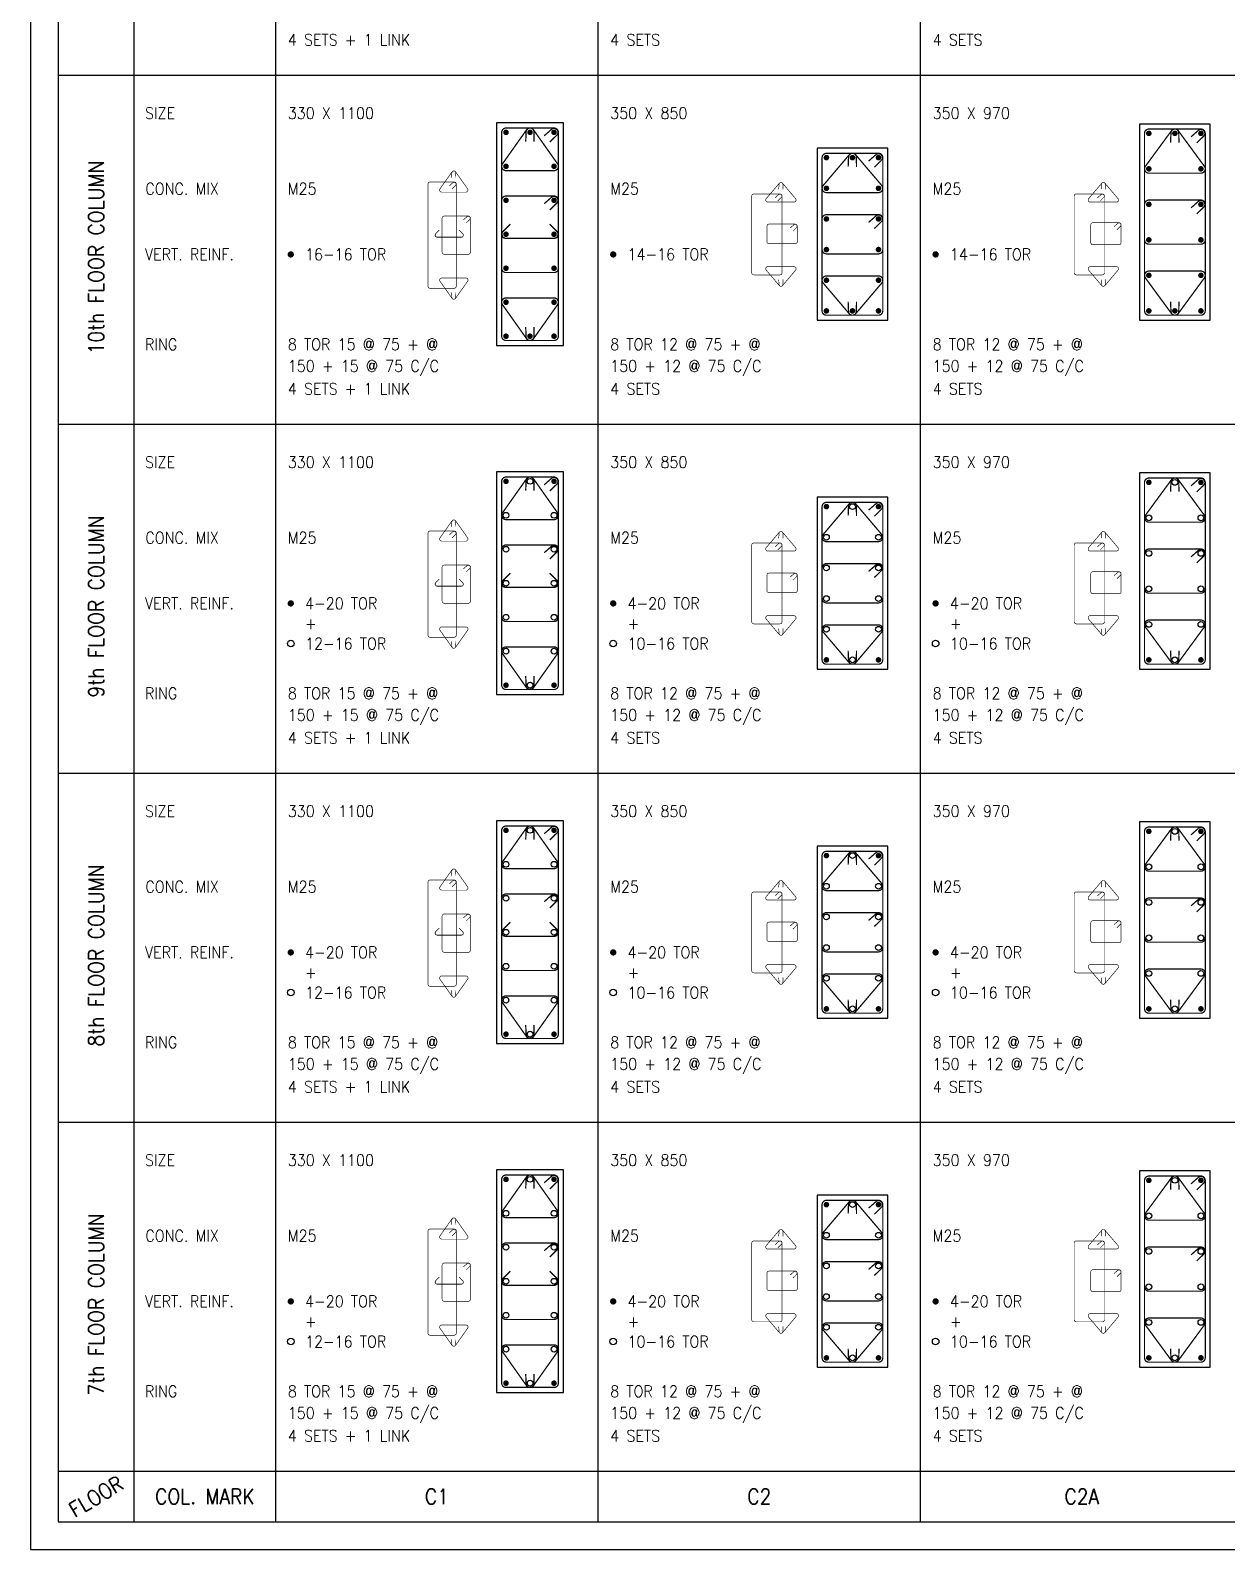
# Model space of a CAD drawing. Extents: x -200722 to 834823, y -494970 to 88783.
# Drawn here: x 329946 to 353598, y -104950 to -74914 of the extents above; entities that cross this region are included whole.
import ezdxf
from ezdxf.enums import TextEntityAlignment as Align

# ---------------------------------------------------------------- set-up
doc = ezdxf.new("R2010")
doc.units = 0
doc.header["$LTSCALE"] = 100
doc.header["$MEASUREMENT"] = 0
doc.layers.get('0').update_dxf_attribs({"linetype": 'CONTINUOUS'})
for name, color, linetype in [('5', 4, 'CONTINUOUS'), ('COL. SHED. STEEL.', 6, 'CONTINUOUS'), ('column', 240, 'CONTINUOUS'), ('STEEL', 6, 'CONTINUOUS'), ('TEXT', 2, 'CONTINUOUS')]:
    doc.layers.add(name, color=color, linetype=linetype)
doc.layers.add('9_PRINT BOUNDARY_NON PRINT', color=32, linetype='CONTINUOUS', plot=False)
doc.layers.add('9_TITLE TEXT', color=7, linetype='CONTINUOUS', lineweight=20)
doc.layers.add('g-dim', color=6, linetype='CONTINUOUS', lineweight=9)
doc.styles.add('ROMANS', font='romans.shx')

msp = doc.modelspace()

# ---------------------------------------------------------------- linework, layer by layer
at = {"color": 18, "true_color": 0x000000}
msp.add_lwpolyline([(330496.4, -104400.4), (421906.4, -104400.4), (421906.4, -40160.4), (330496.4, -40160.4)], close=True, dxfattribs=at)
at = {"layer": '5', "color": 7, "lineweight": -2}
for p, q in [((331996.4, -104400.4), (331996.4, -55100.4)), ((334796.4, -104400.4), (334796.4, -55100.4)), ((341171.2, -104400.4), (341171.2, -55100.4)), ((347546, -104400.4), (347546, -55100.4)), ((330496.4, -75800.4), (412446.4, -75800.4)), ((330496.4, -82700.4), (412446.4, -82700.4)), ((330496.4, -89600.4), (412446.4, -89600.4)), ((330496.4, -96500.4), (412446.4, -96500.4)), ((330496.4, -103400.4), (412446.4, -103400.4))]:
    msp.add_line(p, q, dxfattribs=at)
at = {"layer": '9_PRINT BOUNDARY_NON PRINT', "color": 18, "true_color": 0x000000}
msp.add_lwpolyline([(329946.4, -104950.4), (422456.4, -104950.4), (422456.4, -39610.4), (329946.4, -39610.4)], close=True, dxfattribs=at)
at = {"layer": '9_TITLE TEXT', "color": 18, "true_color": 0x000000}
msp.add_lwpolyline([(421906.4, -40160.4), (330496.4, -40160.4), (330496.4, -104400.4), (421906.4, -104400.4)], dxfattribs=at)
at = {"layer": 'COL. SHED. STEEL.', "color": 140, "linetype": 'Continuous'}
for points, const_width in [([(339755.8, -76880.4), (339280.8, -77552, 0.6084148), (339350.2, -77686.1), (340300.2, -77686.1, 0.6084148), (340369.6, -77552), (339894.6, -76880.4, 0.5176004)], 25), ([(352505.5, -76900.4), (351992.5, -77599.7, 0.6217139), (352060, -77736.5), (353089.8, -77736.5, 0.6217139), (353157.3, -77599.7), (352644.3, -76900.4, 0.5176004)], 25), ([(346130.7, -77380.4), (345617.7, -77983.7, 0.6217139), (345685.2, -78120.5), (346715, -78120.5, 0.6217139), (346782.4, -77983.7), (346269.5, -77380.4, 0.5176004)], 25), ([(338283.5, -77709.3), (338046, -78045.1, 0.6084148), (338080.7, -78112.2), (338555.7, -78112.2, 0.6084148), (338590.4, -78045.1), (338352.9, -77709.3, 0.5176004)], 12.5), ([(344751.8, -77938), (344494.4, -78241, 0.6217139), (344528.1, -78309.3), (345043, -78309.3, 0.6217139), (345076.8, -78241), (344819.3, -77938, 0.4933715)], 12.5), ([(351126.7, -77938), (350869.2, -78241, 0.6217139), (350902.9, -78309.3), (351417.8, -78309.3, 0.6217139), (351451.6, -78241), (351194.1, -77938, 0.4933715)], 12.5), ([(344751.8, -79956.3), (344494.4, -79653.4, -0.6217139), (344528.1, -79585), (345043, -79585, -0.6217139), (345076.8, -79653.4), (344819.3, -79956.3, -0.4933715)], 12.5), ([(351126.7, -79956.3), (350869.2, -79653.4, -0.6217139), (350902.9, -79585), (351417.8, -79585, -0.6217139), (351451.6, -79653.4), (351194.1, -79956.3, -0.4933715)], 12.5), ([(338283.5, -80211.2), (338046, -79875.4, -0.6084148), (338080.7, -79808.3), (338555.7, -79808.3, -0.6084148), (338590.4, -79875.4), (338352.9, -80211.2, -0.5176004)], 12.5), ([(346132.6, -80511.1), (345617.7, -79905.2, -0.6217139), (345685.2, -79768.5), (346715, -79768.5, -0.6217139), (346782.4, -79905.2), (346267.5, -80511.1, -0.4933715)], 25), ([(352507.4, -80511.1), (351992.5, -79809.2, -0.6217139), (352060, -79672.5), (353089.8, -79672.5, -0.6217139), (353157.3, -79809.2), (352642.3, -80511.1, -0.4933715)], 25), ([(339755.8, -81008.5), (339280.8, -80336.9, -0.6084148), (339350.2, -80202.8), (340300.2, -80202.8, -0.6084148), (340369.6, -80336.9), (339894.6, -81008.5, -0.5176004)], 25), ([(339755.8, -83780.4), (339280.8, -84452, 0.6084148), (339350.2, -84586.1), (340300.2, -84586.1, 0.6084148), (340369.6, -84452), (339894.6, -83780.4, 0.5176004)], 25), ([(352505.5, -83800.4), (351992.5, -84499.7, 0.6217139), (352060, -84636.5), (353089.8, -84636.5, 0.6217139), (353157.3, -84499.7), (352644.3, -83800.4, 0.5176004)], 25), ([(346130.7, -84280.4), (345617.7, -84883.7, 0.6217139), (345685.2, -85020.5), (346715, -85020.5, 0.6217139), (346782.4, -84883.7), (346269.5, -84280.4, 0.5176004)], 25), ([(338283.5, -84609.3), (338046, -84945.1, 0.6084148), (338080.7, -85012.2), (338555.7, -85012.2, 0.6084148), (338590.4, -84945.1), (338352.9, -84609.3, 0.5176004)], 12.5), ([(344751.8, -84838), (344494.4, -85141, 0.6217139), (344528.1, -85209.3), (345043, -85209.3, 0.6217139), (345076.8, -85141), (344819.3, -84838, 0.4933715)], 12.5), ([(351126.7, -84838), (350869.2, -85141, 0.6217139), (350902.9, -85209.3), (351417.8, -85209.3, 0.6217139), (351451.6, -85141), (351194.1, -84838, 0.4933715)], 12.5), ([(344751.8, -86856.3), (344494.4, -86553.4, -0.6217139), (344528.1, -86485), (345043, -86485, -0.6217139), (345076.8, -86553.4), (344819.3, -86856.3, -0.4933715)], 12.5), ([(351126.7, -86856.3), (350869.2, -86553.4, -0.6217139), (350902.9, -86485), (351417.8, -86485, -0.6217139), (351451.6, -86553.4), (351194.1, -86856.3, -0.4933715)], 12.5), ([(338283.5, -87111.2), (338046, -86775.4, -0.6084148), (338080.7, -86708.3), (338555.7, -86708.3, -0.6084148), (338590.4, -86775.4), (338352.9, -87111.2, -0.5176004)], 12.5), ([(346132.6, -87411.1), (345617.7, -86805.2, -0.6217139), (345685.2, -86668.5), (346715, -86668.5, -0.6217139), (346782.4, -86805.2), (346267.5, -87411.1, -0.4933715)], 25), ([(352507.4, -87411.1), (351992.5, -86709.2, -0.6217139), (352060, -86572.5), (353089.8, -86572.5, -0.6217139), (353157.3, -86709.2), (352642.3, -87411.1, -0.4933715)], 25), ([(339755.8, -87908.5), (339280.8, -87236.9, -0.6084148), (339350.2, -87102.8), (340300.2, -87102.8, -0.6084148), (340369.6, -87236.9), (339894.6, -87908.5, -0.5176004)], 25), ([(339755.8, -90680.4), (339280.8, -91352, 0.6084148), (339350.2, -91486.1), (340300.2, -91486.1, 0.6084148), (340369.6, -91352), (339894.6, -90680.4, 0.5176004)], 25), ([(352505.5, -90700.4), (351992.5, -91399.7, 0.6217139), (352060, -91536.5), (353089.8, -91536.5, 0.6217139), (353157.3, -91399.7), (352644.3, -90700.4, 0.5176004)], 25), ([(346130.7, -91180.4), (345617.7, -91783.7, 0.6217139), (345685.2, -91920.5), (346715, -91920.5, 0.6217139), (346782.4, -91783.7), (346269.5, -91180.4, 0.5176004)], 25), ([(338283.5, -91509.3), (338046, -91845.1, 0.6084148), (338080.7, -91912.2), (338555.7, -91912.2, 0.6084148), (338590.4, -91845.1), (338352.9, -91509.3, 0.5176004)], 12.5), ([(344751.8, -91738), (344494.4, -92041, 0.6217139), (344528.1, -92109.3), (345043, -92109.3, 0.6217139), (345076.8, -92041), (344819.3, -91738, 0.4933715)], 12.5), ([(351126.7, -91738), (350869.2, -92041, 0.6217139), (350902.9, -92109.3), (351417.8, -92109.3, 0.6217139), (351451.6, -92041), (351194.1, -91738, 0.4933715)], 12.5), ([(344751.8, -93756.3), (344494.4, -93453.4, -0.6217139), (344528.1, -93385), (345043, -93385, -0.6217139), (345076.8, -93453.4), (344819.3, -93756.3, -0.4933715)], 12.5), ([(351126.7, -93756.3), (350869.2, -93453.4, -0.6217139), (350902.9, -93385), (351417.8, -93385, -0.6217139), (351451.6, -93453.4), (351194.1, -93756.3, -0.4933715)], 12.5), ([(338283.5, -94011.2), (338046, -93675.4, -0.6084148), (338080.7, -93608.3), (338555.7, -93608.3, -0.6084148), (338590.4, -93675.4), (338352.9, -94011.2, -0.5176004)], 12.5), ([(346132.6, -94311.1), (345617.7, -93705.2, -0.6217139), (345685.2, -93568.5), (346715, -93568.5, -0.6217139), (346782.4, -93705.2), (346267.5, -94311.1, -0.4933715)], 25), ([(352507.4, -94311.1), (351992.5, -93609.2, -0.6217139), (352060, -93472.5), (353089.8, -93472.5, -0.6217139), (353157.3, -93609.2), (352642.3, -94311.1, -0.4933715)], 25), ([(339755.8, -94808.5), (339280.8, -94136.9, -0.6084148), (339350.2, -94002.8), (340300.2, -94002.8, -0.6084148), (340369.6, -94136.9), (339894.6, -94808.5, -0.5176004)], 25), ([(339755.8, -97580.4), (339280.8, -98252, 0.6084148), (339350.2, -98386.1), (340300.2, -98386.1, 0.6084148), (340369.6, -98252), (339894.6, -97580.4, 0.5176004)], 25), ([(352505.5, -97600.4), (351992.5, -98299.7, 0.6217139), (352060, -98436.5), (353089.8, -98436.5, 0.6217139), (353157.3, -98299.7), (352644.3, -97600.4, 0.5176004)], 25), ([(346130.7, -98080.4), (345617.7, -98683.7, 0.6217139), (345685.2, -98820.5), (346715, -98820.5, 0.6217139), (346782.4, -98683.7), (346269.5, -98080.4, 0.5176004)], 25), ([(338283.5, -98409.3), (338046, -98745.1, 0.6084148), (338080.7, -98812.2), (338555.7, -98812.2, 0.6084148), (338590.4, -98745.1), (338352.9, -98409.3, 0.5176004)], 12.5), ([(344751.8, -98638), (344494.4, -98941, 0.6217139), (344528.1, -99009.3), (345043, -99009.3, 0.6217139), (345076.8, -98941), (344819.3, -98638, 0.4933715)], 12.5), ([(351126.7, -98638), (350869.2, -98941, 0.6217139), (350902.9, -99009.3), (351417.8, -99009.3, 0.6217139), (351451.6, -98941), (351194.1, -98638, 0.4933715)], 12.5), ([(344751.8, -100656.3), (344494.4, -100353.4, -0.6217139), (344528.1, -100285), (345043, -100285, -0.6217139), (345076.8, -100353.4), (344819.3, -100656.3, -0.4933715)], 12.5), ([(351126.7, -100656.3), (350869.2, -100353.4, -0.6217139), (350902.9, -100285), (351417.8, -100285, -0.6217139), (351451.6, -100353.4), (351194.1, -100656.3, -0.4933715)], 12.5), ([(338283.5, -100911.2), (338046, -100575.4, -0.6084148), (338080.7, -100508.3), (338555.7, -100508.3, -0.6084148), (338590.4, -100575.4), (338352.9, -100911.2, -0.5176004)], 12.5), ([(346132.6, -101211.1), (345617.7, -100605.2, -0.6217139), (345685.2, -100468.5), (346715, -100468.5, -0.6217139), (346782.4, -100605.2), (346267.5, -101211.1, -0.4933715)], 25), ([(352507.4, -101211.1), (351992.5, -100509.2, -0.6217139), (352060, -100372.5), (353089.8, -100372.5, -0.6217139), (353157.3, -100509.2), (352642.3, -101211.1, -0.4933715)], 25), ([(339755.8, -101708.5), (339280.8, -101036.9, -0.6084148), (339350.2, -100902.8), (340300.2, -100902.8, -0.6084148), (340369.6, -101036.9), (339894.6, -101708.5, -0.5176004)], 25)]:
    msp.add_lwpolyline(points, format="xyb", close=True, dxfattribs=dict(at, const_width=const_width))
for points, const_width in [([(339905.8, -77113.8), (339902.2, -76913.9, 0.9275277), (339748, -76918.1), (339739.9, -77110.9)], 25), ([(352655.5, -77133.8), (352651.9, -76933.9, 0.9275277), (352497.6, -76938.1), (352489.5, -77130.9)], 25), ([(346280.6, -77613.8), (346277, -77413.9, 0.9275277), (346122.8, -77418.1), (346114.7, -77610.9)], 25), ([(338358.5, -77826), (338356.7, -77726.1, 0.9275277), (338279.6, -77728.2), (338275.5, -77824.6)], 12.5), ([(344825.8, -78056), (344824, -77956, 0.9275277), (344746.9, -77958.2), (344742.9, -78054.6)], 12.5), ([(351200.7, -78056), (351198.9, -77956, 0.9275277), (351121.7, -77958.2), (351117.7, -78054.6)], 12.5), ([(344825.8, -79838.3), (344824, -79938.3, -0.9275277), (344746.9, -79936.2), (344742.9, -79839.8)], 12.5), ([(351200.7, -79838.3), (351198.9, -79938.3, -0.9275277), (351121.7, -79936.2), (351117.7, -79839.8)], 12.5), ([(338358.5, -80094.5), (338356.7, -80194.4, -0.9275277), (338279.6, -80192.3), (338275.5, -80095.9)], 12.5), ([(346280.6, -80275.1), (346277, -80475, -0.9275277), (346122.8, -80470.8), (346114.7, -80278)], 25), ([(352655.5, -80275.1), (352651.9, -80475, -0.9275277), (352497.6, -80470.8), (352489.5, -80278)], 25), ([(339905.8, -80775.1), (339902.2, -80975, -0.9275277), (339748, -80970.8), (339739.9, -80778)], 25), ([(339905.8, -84013.8), (339902.2, -83813.9, 0.9275277), (339748, -83818.1), (339739.9, -84010.9)], 25), ([(352655.5, -84033.8), (352651.9, -83833.9, 0.9275277), (352497.6, -83838.1), (352489.5, -84030.9)], 25), ([(346280.6, -84513.8), (346277, -84313.9, 0.9275277), (346122.8, -84318.1), (346114.7, -84510.9)], 25), ([(338358.5, -84726), (338356.7, -84626.1, 0.9275277), (338279.6, -84628.2), (338275.5, -84724.6)], 12.5), ([(344825.8, -84956), (344824, -84856, 0.9275277), (344746.9, -84858.2), (344742.9, -84954.6)], 12.5), ([(351200.7, -84956), (351198.9, -84856, 0.9275277), (351121.7, -84858.2), (351117.7, -84954.6)], 12.5), ([(344825.8, -86738.3), (344824, -86838.3, -0.9275277), (344746.9, -86836.2), (344742.9, -86739.8)], 12.5), ([(351200.7, -86738.3), (351198.9, -86838.3, -0.9275277), (351121.7, -86836.2), (351117.7, -86739.8)], 12.5), ([(338358.5, -86994.5), (338356.7, -87094.4, -0.9275277), (338279.6, -87092.3), (338275.5, -86995.9)], 12.5), ([(346280.6, -87175.1), (346277, -87375, -0.9275277), (346122.8, -87370.8), (346114.7, -87178)], 25), ([(352655.5, -87175.1), (352651.9, -87375, -0.9275277), (352497.6, -87370.8), (352489.5, -87178)], 25), ([(339905.8, -87675.1), (339902.2, -87875, -0.9275277), (339748, -87870.8), (339739.9, -87678)], 25), ([(339905.8, -90913.8), (339902.2, -90713.9, 0.9275277), (339748, -90718.1), (339739.9, -90910.9)], 25), ([(352655.5, -90933.8), (352651.9, -90733.9, 0.9275277), (352497.6, -90738.1), (352489.5, -90930.9)], 25), ([(346280.6, -91413.8), (346277, -91213.9, 0.9275277), (346122.8, -91218.1), (346114.7, -91410.9)], 25), ([(338358.5, -91626), (338356.7, -91526.1, 0.9275277), (338279.6, -91528.2), (338275.5, -91624.6)], 12.5), ([(344825.8, -91856), (344824, -91756, 0.9275277), (344746.9, -91758.2), (344742.9, -91854.6)], 12.5), ([(351200.7, -91856), (351198.9, -91756, 0.9275277), (351121.7, -91758.2), (351117.7, -91854.6)], 12.5), ([(344825.8, -93638.3), (344824, -93738.3, -0.9275277), (344746.9, -93736.2), (344742.9, -93639.8)], 12.5), ([(351200.7, -93638.3), (351198.9, -93738.3, -0.9275277), (351121.7, -93736.2), (351117.7, -93639.8)], 12.5), ([(338358.5, -93894.5), (338356.7, -93994.4, -0.9275277), (338279.6, -93992.3), (338275.5, -93895.9)], 12.5), ([(346280.6, -94075.1), (346277, -94275, -0.9275277), (346122.8, -94270.8), (346114.7, -94078)], 25), ([(352655.5, -94075.1), (352651.9, -94275, -0.9275277), (352497.6, -94270.8), (352489.5, -94078)], 25), ([(339905.8, -94575.1), (339902.2, -94775, -0.9275277), (339748, -94770.8), (339739.9, -94578)], 25), ([(339905.8, -97813.8), (339902.2, -97613.9, 0.9275277), (339748, -97618.1), (339739.9, -97810.9)], 25), ([(352655.5, -97833.8), (352651.9, -97633.9, 0.9275277), (352497.6, -97638.1), (352489.5, -97830.9)], 25), ([(346280.6, -98313.8), (346277, -98113.9, 0.9275277), (346122.8, -98118.1), (346114.7, -98310.9)], 25), ([(338358.5, -98526), (338356.7, -98426.1, 0.9275277), (338279.6, -98428.2), (338275.5, -98524.6)], 12.5), ([(344825.8, -98756), (344824, -98656, 0.9275277), (344746.9, -98658.2), (344742.9, -98754.6)], 12.5), ([(351200.7, -98756), (351198.9, -98656, 0.9275277), (351121.7, -98658.2), (351117.7, -98754.6)], 12.5), ([(344825.8, -100538.3), (344824, -100638.3, -0.9275277), (344746.9, -100636.2), (344742.9, -100539.8)], 12.5), ([(351200.7, -100538.3), (351198.9, -100638.3, -0.9275277), (351121.7, -100636.2), (351117.7, -100539.8)], 12.5), ([(338358.5, -100794.5), (338356.7, -100894.4, -0.9275277), (338279.6, -100892.3), (338275.5, -100795.9)], 12.5), ([(346280.6, -100975.1), (346277, -101175, -0.9275277), (346122.8, -101170.8), (346114.7, -100978)], 25), ([(352655.5, -100975.1), (352651.9, -101175, -0.9275277), (352497.6, -101170.8), (352489.5, -100978)], 25), ([(339905.8, -101475.1), (339902.2, -101675, -0.9275277), (339748, -101670.8), (339739.9, -101478)], 25)]:
    msp.add_lwpolyline(points, format="xyb", dxfattribs=dict(at, const_width=const_width))
at = {"layer": 'column', "color": 4, "linetype": 'Continuous'}
for points in [[(339165.2, -81144.5), (340485.2, -81144.5), (340485.2, -76744.5), (339165.2, -76744.5)], [(351874.9, -80644.5), (353274.9, -80644.5), (353274.9, -76764.5), (351874.9, -76764.5)], [(345500.1, -80644.5), (346900.1, -80644.5), (346900.1, -77244.5), (345500.1, -77244.5)], [(339165.2, -88044.5), (340485.2, -88044.5), (340485.2, -83644.5), (339165.2, -83644.5)], [(351874.9, -87544.5), (353274.9, -87544.5), (353274.9, -83664.5), (351874.9, -83664.5)], [(345500.1, -87544.5), (346900.1, -87544.5), (346900.1, -84144.5), (345500.1, -84144.5)], [(339165.2, -94944.5), (340485.2, -94944.5), (340485.2, -90544.5), (339165.2, -90544.5)], [(351874.9, -94444.5), (353274.9, -94444.5), (353274.9, -90564.5), (351874.9, -90564.5)], [(345500.1, -94444.5), (346900.1, -94444.5), (346900.1, -91044.5), (345500.1, -91044.5)], [(339165.2, -101844.5), (340485.2, -101844.5), (340485.2, -97444.5), (339165.2, -97444.5)], [(351874.9, -101344.5), (353274.9, -101344.5), (353274.9, -97464.5), (351874.9, -97464.5)], [(345500.1, -101344.5), (346900.1, -101344.5), (346900.1, -97944.5), (345500.1, -97944.5)]]:
    msp.add_lwpolyline(points, close=True, dxfattribs=at)
at = {"layer": 'g-dim', "color": 62, "lineweight": -2}
for points, const_width in [([(339350.2, -79701.1), (340300.2, -79701.1, 0.4142136), (340385.2, -79616.1), (340385.2, -78272.8, 0.4142136), (340300.2, -78187.8), (339350.2, -78187.8, 0.4142136), (339265.2, -78272.8), (339265.2, -79616.1, 0.4142136)], 25), ([(338129.7, -79340.7), (338604.7, -79340.7, 0.4142136), (338647.2, -79298.2), (338647.2, -78626.5, 0.4142136), (338604.7, -78584), (338129.7, -78584, 0.4142136), (338087.2, -78626.5), (338087.2, -79298.2, 0.4142136)], 12.5), ([(339350.2, -86601.1), (340300.2, -86601.1, 0.4142136), (340385.2, -86516.1), (340385.2, -85172.8, 0.4142136), (340300.2, -85087.8), (339350.2, -85087.8, 0.4142136), (339265.2, -85172.8), (339265.2, -86516.1, 0.4142136)], 25), ([(338129.7, -86240.7), (338604.7, -86240.7, 0.4142136), (338647.2, -86198.2), (338647.2, -85526.5, 0.4142136), (338604.7, -85484), (338129.7, -85484, 0.4142136), (338087.2, -85526.5), (338087.2, -86198.2, 0.4142136)], 12.5), ([(339350.2, -93501.1), (340300.2, -93501.1, 0.4142136), (340385.2, -93416.1), (340385.2, -92072.8, 0.4142136), (340300.2, -91987.8), (339350.2, -91987.8, 0.4142136), (339265.2, -92072.8), (339265.2, -93416.1, 0.4142136)], 25), ([(338129.7, -93140.7), (338604.7, -93140.7, 0.4142136), (338647.2, -93098.2), (338647.2, -92426.5, 0.4142136), (338604.7, -92384), (338129.7, -92384, 0.4142136), (338087.2, -92426.5), (338087.2, -93098.2, 0.4142136)], 12.5), ([(339350.2, -100401.1), (340300.2, -100401.1, 0.4142136), (340385.2, -100316.1), (340385.2, -98972.8, 0.4142136), (340300.2, -98887.8), (339350.2, -98887.8, 0.4142136), (339265.2, -98972.8), (339265.2, -100316.1, 0.4142136)], 25), ([(338129.7, -100040.7), (338604.7, -100040.7, 0.4142136), (338647.2, -99998.2), (338647.2, -99326.5, 0.4142136), (338604.7, -99284), (338129.7, -99284, 0.4142136), (338087.2, -99326.5), (338087.2, -99998.2, 0.4142136)], 12.5)]:
    msp.add_lwpolyline(points, format="xyb", close=True, dxfattribs=dict(at, const_width=const_width))
for points, const_width in [([(340217.1, -78463.7), (340359.1, -78323, 0.9275277), (340249.5, -78214.3), (340104.5, -78341.7)], 25), ([(338563.1, -78721.9), (338634.1, -78651.6, 0.9275277), (338579.3, -78597.3), (338506.8, -78661)], 12.5), ([(340217.1, -85363.7), (340359.1, -85223, 0.9275277), (340249.5, -85114.3), (340104.5, -85241.7)], 25), ([(338563.1, -85621.9), (338634.1, -85551.6, 0.9275277), (338579.3, -85497.3), (338506.8, -85561)], 12.5), ([(340217.1, -92263.7), (340359.1, -92123, 0.9275277), (340249.5, -92014.3), (340104.5, -92141.7)], 25), ([(338563.1, -92521.9), (338634.1, -92451.6, 0.9275277), (338579.3, -92397.3), (338506.8, -92461)], 12.5), ([(340217.1, -99163.7), (340359.1, -99023, 0.9275277), (340249.5, -98914.3), (340104.5, -99041.7)], 25), ([(338563.1, -99421.9), (338634.1, -99351.6, 0.9275277), (338579.3, -99297.3), (338506.8, -99361)], 12.5)]:
    msp.add_lwpolyline(points, format="xyb", dxfattribs=dict(at, const_width=const_width))
at = {"layer": 'STEEL', "color": 18, "true_color": 0x000000}
for points, const_width in [([(339350.2, -81044.5), (340300.2, -81044.5, 0.4142136), (340385.2, -80959.5), (340385.2, -76929.5, 0.4142136), (340300.2, -76844.5), (339350.2, -76844.5, 0.4142136), (339265.2, -76929.5), (339265.2, -80959.5, 0.4142136)], 25), ([(352059.9, -80544.5), (353089.9, -80544.5, 0.4142136), (353174.9, -80459.5), (353174.9, -76949.5, 0.4142136), (353089.9, -76864.5), (352059.9, -76864.5, 0.4142136), (351974.9, -76949.5), (351974.9, -80459.5, 0.4142136)], 25), ([(345685.1, -80544.5), (346715.1, -80544.5, 0.4142136), (346800.1, -80459.5), (346800.1, -77429.5, 0.4142136), (346715.1, -77344.5), (345685.1, -77344.5, 0.4142136), (345600.1, -77429.5), (345600.1, -80459.5, 0.4142136)], 25), ([(337849.7, -80012.3), (338324.7, -80012.3, 0.4142136), (338367.2, -79969.8), (338367.2, -77954.8, 0.4142136), (338324.7, -77912.3), (337849.7, -77912.3, 0.4142136), (337807.2, -77954.8), (337807.2, -79969.8, 0.4142136)], 12.5), ([(344251.4, -79747.2), (344766.4, -79747.2, 0.4142136), (344808.9, -79704.7), (344808.9, -78189.7, 0.4142136), (344766.4, -78147.2), (344251.4, -78147.2, 0.4142136), (344208.9, -78189.7), (344208.9, -79704.7, 0.4142136)], 12.5), ([(350626.2, -79747.2), (351141.2, -79747.2, 0.4142136), (351183.7, -79704.7), (351183.7, -78189.7, 0.4142136), (351141.2, -78147.2), (350626.2, -78147.2, 0.4142136), (350583.7, -78189.7), (350583.7, -79704.7, 0.4142136)], 12.5), ([(335063.8, -79342.9, 1), (335126.3, -79342.9, 1)], 62.5), ([(341438.6, -79342.9, 1), (341501.1, -79342.9, 1)], 62.5), ([(347813.4, -79342.9, 1), (347875.9, -79342.9, 1)], 62.5), ([(339350.2, -87944.5), (340300.2, -87944.5, 0.4142136), (340385.2, -87859.5), (340385.2, -83829.5, 0.4142136), (340300.2, -83744.5), (339350.2, -83744.5, 0.4142136), (339265.2, -83829.5), (339265.2, -87859.5, 0.4142136)], 25), ([(352059.9, -87444.5), (353089.9, -87444.5, 0.4142136), (353174.9, -87359.5), (353174.9, -83849.5, 0.4142136), (353089.9, -83764.5), (352059.9, -83764.5, 0.4142136), (351974.9, -83849.5), (351974.9, -87359.5, 0.4142136)], 25), ([(345685.1, -87444.5), (346715.1, -87444.5, 0.4142136), (346800.1, -87359.5), (346800.1, -84329.5, 0.4142136), (346715.1, -84244.5), (345685.1, -84244.5, 0.4142136), (345600.1, -84329.5), (345600.1, -87359.5, 0.4142136)], 25), ([(337849.7, -86912.3), (338324.7, -86912.3, 0.4142136), (338367.2, -86869.8), (338367.2, -84854.8, 0.4142136), (338324.7, -84812.3), (337849.7, -84812.3, 0.4142136), (337807.2, -84854.8), (337807.2, -86869.8, 0.4142136)], 12.5), ([(344251.4, -86647.2), (344766.4, -86647.2, 0.4142136), (344808.9, -86604.7), (344808.9, -85089.7, 0.4142136), (344766.4, -85047.2), (344251.4, -85047.2, 0.4142136), (344208.9, -85089.7), (344208.9, -86604.7, 0.4142136)], 12.5), ([(350626.2, -86647.2), (351141.2, -86647.2, 0.4142136), (351183.7, -86604.7), (351183.7, -85089.7, 0.4142136), (351141.2, -85047.2), (350626.2, -85047.2, 0.4142136), (350583.7, -85089.7), (350583.7, -86604.7, 0.4142136)], 12.5), ([(335063.8, -86242.9, 1), (335126.3, -86242.9, 1)], 62.5), ([(341438.6, -86242.9, 1), (341501.1, -86242.9, 1)], 62.5), ([(347813.4, -86242.9, 1), (347875.9, -86242.9, 1)], 62.5), ([(339350.2, -94844.5), (340300.2, -94844.5, 0.4142136), (340385.2, -94759.5), (340385.2, -90729.5, 0.4142136), (340300.2, -90644.5), (339350.2, -90644.5, 0.4142136), (339265.2, -90729.5), (339265.2, -94759.5, 0.4142136)], 25), ([(352059.9, -94344.5), (353089.9, -94344.5, 0.4142136), (353174.9, -94259.5), (353174.9, -90749.5, 0.4142136), (353089.9, -90664.5), (352059.9, -90664.5, 0.4142136), (351974.9, -90749.5), (351974.9, -94259.5, 0.4142136)], 25), ([(345685.1, -94344.5), (346715.1, -94344.5, 0.4142136), (346800.1, -94259.5), (346800.1, -91229.5, 0.4142136), (346715.1, -91144.5), (345685.1, -91144.5, 0.4142136), (345600.1, -91229.5), (345600.1, -94259.5, 0.4142136)], 25), ([(337849.7, -93812.3), (338324.7, -93812.3, 0.4142136), (338367.2, -93769.8), (338367.2, -91754.8, 0.4142136), (338324.7, -91712.3), (337849.7, -91712.3, 0.4142136), (337807.2, -91754.8), (337807.2, -93769.8, 0.4142136)], 12.5), ([(344251.4, -93547.2), (344766.4, -93547.2, 0.4142136), (344808.9, -93504.7), (344808.9, -91989.7, 0.4142136), (344766.4, -91947.2), (344251.4, -91947.2, 0.4142136), (344208.9, -91989.7), (344208.9, -93504.7, 0.4142136)], 12.5), ([(350626.2, -93547.2), (351141.2, -93547.2, 0.4142136), (351183.7, -93504.7), (351183.7, -91989.7, 0.4142136), (351141.2, -91947.2), (350626.2, -91947.2, 0.4142136), (350583.7, -91989.7), (350583.7, -93504.7, 0.4142136)], 12.5), ([(335063.8, -93142.9, 1), (335126.3, -93142.9, 1)], 62.5), ([(341438.6, -93142.9, 1), (341501.1, -93142.9, 1)], 62.5), ([(347813.4, -93142.9, 1), (347875.9, -93142.9, 1)], 62.5), ([(339350.2, -101744.5), (340300.2, -101744.5, 0.4142136), (340385.2, -101659.5), (340385.2, -97629.5, 0.4142136), (340300.2, -97544.5), (339350.2, -97544.5, 0.4142136), (339265.2, -97629.5), (339265.2, -101659.5, 0.4142136)], 25), ([(352059.9, -101244.5), (353089.9, -101244.5, 0.4142136), (353174.9, -101159.5), (353174.9, -97649.5, 0.4142136), (353089.9, -97564.5), (352059.9, -97564.5, 0.4142136), (351974.9, -97649.5), (351974.9, -101159.5, 0.4142136)], 25), ([(345685.1, -101244.5), (346715.1, -101244.5, 0.4142136), (346800.1, -101159.5), (346800.1, -98129.5, 0.4142136), (346715.1, -98044.5), (345685.1, -98044.5, 0.4142136), (345600.1, -98129.5), (345600.1, -101159.5, 0.4142136)], 25), ([(337849.7, -100712.3), (338324.7, -100712.3, 0.4142136), (338367.2, -100669.8), (338367.2, -98654.8, 0.4142136), (338324.7, -98612.3), (337849.7, -98612.3, 0.4142136), (337807.2, -98654.8), (337807.2, -100669.8, 0.4142136)], 12.5), ([(344251.4, -100447.2), (344766.4, -100447.2, 0.4142136), (344808.9, -100404.7), (344808.9, -98889.7, 0.4142136), (344766.4, -98847.2), (344251.4, -98847.2, 0.4142136), (344208.9, -98889.7), (344208.9, -100404.7, 0.4142136)], 12.5), ([(350626.2, -100447.2), (351141.2, -100447.2, 0.4142136), (351183.7, -100404.7), (351183.7, -98889.7, 0.4142136), (351141.2, -98847.2), (350626.2, -98847.2, 0.4142136), (350583.7, -98889.7), (350583.7, -100404.7, 0.4142136)], 12.5), ([(335063.8, -100042.9, 1), (335126.3, -100042.9, 1)], 62.5), ([(341438.6, -100042.9, 1), (341501.1, -100042.9, 1)], 62.5), ([(347813.4, -100042.9, 1), (347875.9, -100042.9, 1)], 62.5)]:
    msp.add_lwpolyline(points, format="xyb", close=True, dxfattribs=dict(at, const_width=const_width))
at = {"layer": 'STEEL', "color": 18, "linetype": 'Continuous', "true_color": 0x000000, "const_width": 55}
for points in [[(339350.2, -76902, -1), (339350.2, -76957, -1)], [(339825.2, -76902, 1), (339825.2, -76957, 1)], [(340300.2, -76902, 1), (340300.2, -76957, 1)], [(352059.9, -76922, -1), (352059.9, -76977, -1)], [(352574.9, -76922, 1), (352574.9, -76977, 1)], [(353089.9, -76922, 1), (353089.9, -76977, 1)], [(345685.1, -77402, -1), (345685.1, -77457, -1)], [(346200.1, -77402, 1), (346200.1, -77457, 1)], [(346715.1, -77402, 1), (346715.1, -77457, 1)], [(339350.2, -77573.6, -1), (339350.2, -77628.6, -1)], [(340300.2, -77573.6, 1), (340300.2, -77628.6, 1)], [(352059.9, -77624, -1), (352059.9, -77679, -1)], [(353089.9, -77624, 1), (353089.9, -77679, 1)], [(345685.1, -78008, -1), (345685.1, -78063, -1)], [(346715.1, -78008, 1), (346715.1, -78063, 1)], [(339350.2, -78245.3, -1), (339350.2, -78300.3, -1)], [(340300.2, -78245.3, 1), (340300.2, -78300.3, 1)], [(352059.9, -78326, -1), (352059.9, -78381, -1)], [(353089.9, -78326, 1), (353089.9, -78381, 1)], [(345685.1, -78614, -1), (345685.1, -78669, -1)], [(346715.1, -78614, 1), (346715.1, -78669, 1)], [(339350.2, -78917, -1), (339350.2, -78972, -1)], [(340300.2, -78917, 1), (340300.2, -78972, 1)], [(345685.1, -79220, -1), (345685.1, -79275, -1)], [(346715.1, -79220, 1), (346715.1, -79275, 1)], [(352059.9, -79028, -1), (352059.9, -79083, -1)], [(353089.9, -79028, 1), (353089.9, -79083, 1)], [(339350.2, -79588.6, -1), (339350.2, -79643.6, -1)], [(340300.2, -79588.6, 1), (340300.2, -79643.6, 1)], [(345685.1, -79826, -1), (345685.1, -79881, -1)], [(346715.1, -79826, 1), (346715.1, -79881, 1)], [(352059.9, -79730, -1), (352059.9, -79785, -1)], [(353089.9, -79730, 1), (353089.9, -79785, 1)], [(339350.2, -80260.3, -1), (339350.2, -80315.3, -1)], [(340300.2, -80260.3, 1), (340300.2, -80315.3, 1)], [(345685.1, -80487, 1), (345685.1, -80432, 1)], [(346200.1, -80487, -1), (346200.1, -80432, -1)], [(346715.1, -80487, -1), (346715.1, -80432, -1)], [(352059.9, -80487, 1), (352059.9, -80432, 1)], [(352574.9, -80487, -1), (352574.9, -80432, -1)], [(353089.9, -80487, -1), (353089.9, -80432, -1)], [(339350.2, -80987, 1), (339350.2, -80932, 1)], [(339825.2, -80987, -1), (339825.2, -80932, -1)], [(340300.2, -80987, -1), (340300.2, -80932, -1)], [(339350.2, -83802, -1), (339350.2, -83857, -1)], [(340300.2, -83802, 1), (340300.2, -83857, 1)], [(352059.9, -83822, -1), (352059.9, -83877, -1)], [(353089.9, -83822, 1), (353089.9, -83877, 1)], [(345685.1, -84302, -1), (345685.1, -84357, -1)], [(346715.1, -84302, 1), (346715.1, -84357, 1)], [(345685.1, -87387, 1), (345685.1, -87332, 1)], [(346715.1, -87387, -1), (346715.1, -87332, -1)], [(352059.9, -87387, 1), (352059.9, -87332, 1)], [(353089.9, -87387, -1), (353089.9, -87332, -1)], [(339350.2, -87887, 1), (339350.2, -87832, 1)], [(340300.2, -87887, -1), (340300.2, -87832, -1)], [(339350.2, -90702, -1), (339350.2, -90757, -1)], [(340300.2, -90702, 1), (340300.2, -90757, 1)], [(352059.9, -90722, -1), (352059.9, -90777, -1)], [(353089.9, -90722, 1), (353089.9, -90777, 1)], [(345685.1, -91202, -1), (345685.1, -91257, -1)], [(346715.1, -91202, 1), (346715.1, -91257, 1)], [(345685.1, -94287, 1), (345685.1, -94232, 1)], [(346715.1, -94287, -1), (346715.1, -94232, -1)], [(352059.9, -94287, 1), (352059.9, -94232, 1)], [(353089.9, -94287, -1), (353089.9, -94232, -1)], [(339350.2, -94787, 1), (339350.2, -94732, 1)], [(340300.2, -94787, -1), (340300.2, -94732, -1)], [(339350.2, -97602, -1), (339350.2, -97657, -1)], [(340300.2, -97602, 1), (340300.2, -97657, 1)], [(352059.9, -97622, -1), (352059.9, -97677, -1)], [(353089.9, -97622, 1), (353089.9, -97677, 1)], [(345685.1, -98102, -1), (345685.1, -98157, -1)], [(346715.1, -98102, 1), (346715.1, -98157, 1)], [(345685.1, -101187, 1), (345685.1, -101132, 1)], [(346715.1, -101187, -1), (346715.1, -101132, -1)], [(352059.9, -101187, 1), (352059.9, -101132, 1)], [(353089.9, -101187, -1), (353089.9, -101132, -1)], [(339350.2, -101687, 1), (339350.2, -101632, 1)], [(340300.2, -101687, -1), (340300.2, -101632, -1)]]:
    msp.add_lwpolyline(points, format="xyb", close=True, dxfattribs=at)
at = {"layer": 'STEEL', "color": 18, "true_color": 0x000000}
for points, const_width in [([(340217.1, -77120.3), (340359.1, -76979.6, 0.9275277), (340249.5, -76871), (340104.5, -76998.4)], 25), ([(353006.7, -77140.3), (353148.8, -76999.6, 0.9275277), (353039.2, -76891), (352894.2, -77018.4)], 25), ([(346631.9, -77620.3), (346774, -77479.6, 0.9275277), (346664.4, -77371), (346519.3, -77498.4)], 25), ([(338283.1, -78050.3), (338354.1, -77979.9, 0.9275277), (338299.3, -77925.6), (338226.8, -77989.3)], 12.5), ([(344724.8, -78285.1), (344795.8, -78214.8, 0.9275277), (344741, -78160.4), (344668.5, -78224.1)], 12.5), ([(351099.6, -78285.1), (351170.7, -78214.8, 0.9275277), (351115.9, -78160.4), (351043.4, -78224.1)], 12.5), ([(340217.1, -84020.3), (340359.1, -83879.6, 0.9275277), (340249.5, -83771), (340104.5, -83898.4)], 25), ([(353006.7, -84040.3), (353148.8, -83899.6, 0.9275277), (353039.2, -83791), (352894.2, -83918.4)], 25), ([(346631.9, -84520.3), (346774, -84379.6, 0.9275277), (346664.4, -84271), (346519.3, -84398.4)], 25), ([(338283.1, -84950.3), (338354.1, -84879.9, 0.9275277), (338299.3, -84825.6), (338226.8, -84889.3)], 12.5), ([(344724.8, -85185.1), (344795.8, -85114.8, 0.9275277), (344741, -85060.4), (344668.5, -85124.1)], 12.5), ([(351099.6, -85185.1), (351170.7, -85114.8, 0.9275277), (351115.9, -85060.4), (351043.4, -85124.1)], 12.5), ([(340217.1, -90920.3), (340359.1, -90779.6, 0.9275277), (340249.5, -90671), (340104.5, -90798.4)], 25), ([(353006.7, -90940.3), (353148.8, -90799.6, 0.9275277), (353039.2, -90691), (352894.2, -90818.4)], 25), ([(346631.9, -91420.3), (346774, -91279.6, 0.9275277), (346664.4, -91171), (346519.3, -91298.4)], 25), ([(338283.1, -91850.3), (338354.1, -91779.9, 0.9275277), (338299.3, -91725.6), (338226.8, -91789.3)], 12.5), ([(344724.8, -92085.1), (344795.8, -92014.8, 0.9275277), (344741, -91960.4), (344668.5, -92024.1)], 12.5), ([(351099.6, -92085.1), (351170.7, -92014.8, 0.9275277), (351115.9, -91960.4), (351043.4, -92024.1)], 12.5), ([(340217.1, -97820.3), (340359.1, -97679.6, 0.9275277), (340249.5, -97571), (340104.5, -97698.4)], 25), ([(353006.7, -97840.3), (353148.8, -97699.6, 0.9275277), (353039.2, -97591), (352894.2, -97718.4)], 25), ([(346631.9, -98320.3), (346774, -98179.6, 0.9275277), (346664.4, -98071), (346519.3, -98198.4)], 25), ([(338283.1, -98750.3), (338354.1, -98679.9, 0.9275277), (338299.3, -98625.6), (338226.8, -98689.3)], 12.5), ([(344724.8, -98985.1), (344795.8, -98914.8, 0.9275277), (344741, -98860.4), (344668.5, -98924.1)], 12.5), ([(351099.6, -98985.1), (351170.7, -98914.8, 0.9275277), (351115.9, -98860.4), (351043.4, -98924.1)], 12.5)]:
    msp.add_lwpolyline(points, format="xyb", dxfattribs=dict(at, const_width=const_width))
at = {"layer": 'STEEL', "color": 40}
for points, const_width in [([(352059.9, -78268.5), (353089.9, -78268.5, -0.4142136), (353174.9, -78353.5), (353174.9, -79055.5, -0.4142136), (353089.9, -79140.5), (352059.9, -79140.5, -0.4142136), (351974.9, -79055.5), (351974.9, -78353.5, -0.4142136)], 25), ([(345685.1, -78556.5), (346715.1, -78556.5, -0.4142136), (346800.1, -78641.5), (346800.1, -79247.5, -0.4142136), (346715.1, -79332.5), (345685.1, -79332.5, -0.4142136), (345600.1, -79247.5), (345600.1, -78641.5, -0.4142136)], 25), ([(344551.4, -78744.1), (345066.4, -78744.1, -0.4142136), (345108.9, -78786.6), (345108.9, -79089.6, -0.4142136), (345066.4, -79132.1), (344551.4, -79132.1, -0.4142136), (344508.9, -79089.6), (344508.9, -78786.6, -0.4142136)], 12.5), ([(350955, -78716.6), (351470, -78716.6, -0.4142136), (351512.5, -78759.1), (351512.5, -79110.1, -0.4142136), (351470, -79152.6), (350955, -79152.6, -0.4142136), (350912.5, -79110.1), (350912.5, -78759.1, -0.4142136)], 12.5), ([(352059.9, -85168.5), (353089.9, -85168.5, -0.4142136), (353174.9, -85253.5), (353174.9, -85955.5, -0.4142136), (353089.9, -86040.5), (352059.9, -86040.5, -0.4142136), (351974.9, -85955.5), (351974.9, -85253.5, -0.4142136)], 25), ([(345685.1, -85456.5), (346715.1, -85456.5, -0.4142136), (346800.1, -85541.5), (346800.1, -86147.5, -0.4142136), (346715.1, -86232.5), (345685.1, -86232.5, -0.4142136), (345600.1, -86147.5), (345600.1, -85541.5, -0.4142136)], 25), ([(344551.4, -85644.1), (345066.4, -85644.1, -0.4142136), (345108.9, -85686.6), (345108.9, -85989.6, -0.4142136), (345066.4, -86032.1), (344551.4, -86032.1, -0.4142136), (344508.9, -85989.6), (344508.9, -85686.6, -0.4142136)], 12.5), ([(350955, -85616.6), (351470, -85616.6, -0.4142136), (351512.5, -85659.1), (351512.5, -86010.1, -0.4142136), (351470, -86052.6), (350955, -86052.6, -0.4142136), (350912.5, -86010.1), (350912.5, -85659.1, -0.4142136)], 12.5), ([(352059.9, -92068.5), (353089.9, -92068.5, -0.4142136), (353174.9, -92153.5), (353174.9, -92855.5, -0.4142136), (353089.9, -92940.5), (352059.9, -92940.5, -0.4142136), (351974.9, -92855.5), (351974.9, -92153.5, -0.4142136)], 25), ([(345685.1, -92356.5), (346715.1, -92356.5, -0.4142136), (346800.1, -92441.5), (346800.1, -93047.5, -0.4142136), (346715.1, -93132.5), (345685.1, -93132.5, -0.4142136), (345600.1, -93047.5), (345600.1, -92441.5, -0.4142136)], 25), ([(350955, -92516.6), (351470, -92516.6, -0.4142136), (351512.5, -92559.1), (351512.5, -92910.1, -0.4142136), (351470, -92952.6), (350955, -92952.6, -0.4142136), (350912.5, -92910.1), (350912.5, -92559.1, -0.4142136)], 12.5), ([(344551.4, -92544.1), (345066.4, -92544.1, -0.4142136), (345108.9, -92586.6), (345108.9, -92889.6, -0.4142136), (345066.4, -92932.1), (344551.4, -92932.1, -0.4142136), (344508.9, -92889.6), (344508.9, -92586.6, -0.4142136)], 12.5), ([(352059.9, -98968.5), (353089.9, -98968.5, -0.4142136), (353174.9, -99053.5), (353174.9, -99755.5, -0.4142136), (353089.9, -99840.5), (352059.9, -99840.5, -0.4142136), (351974.9, -99755.5), (351974.9, -99053.5, -0.4142136)], 25), ([(345685.1, -99256.5), (346715.1, -99256.5, -0.4142136), (346800.1, -99341.5), (346800.1, -99947.5, -0.4142136), (346715.1, -100032.5), (345685.1, -100032.5, -0.4142136), (345600.1, -99947.5), (345600.1, -99341.5, -0.4142136)], 25), ([(350955, -99416.6), (351470, -99416.6, -0.4142136), (351512.5, -99459.1), (351512.5, -99810.1, -0.4142136), (351470, -99852.6), (350955, -99852.6, -0.4142136), (350912.5, -99810.1), (350912.5, -99459.1, -0.4142136)], 12.5), ([(344551.4, -99444.1), (345066.4, -99444.1, -0.4142136), (345108.9, -99486.6), (345108.9, -99789.6, -0.4142136), (345066.4, -99832.1), (344551.4, -99832.1, -0.4142136), (344508.9, -99789.6), (344508.9, -99486.6, -0.4142136)], 12.5)]:
    msp.add_lwpolyline(points, format="xyb", close=True, dxfattribs=dict(at, const_width=const_width))
for points, const_width in [([(353006.7, -78544.3), (353148.8, -78403.6, 0.9275277), (353039.2, -78295), (352894.2, -78422.4)], 25), ([(346631.9, -78832.3), (346774, -78691.6, 0.9275277), (346664.4, -78583), (346519.3, -78710.4)], 25), ([(345024.8, -78882), (345095.8, -78811.7, 0.9275277), (345041, -78757.4), (344968.5, -78821.1)], 12.5), ([(351428.4, -78854.5), (351499.5, -78784.2, 0.9275277), (351444.7, -78729.8), (351372.2, -78793.5)], 12.5), ([(353006.7, -85444.3), (353148.8, -85303.6, 0.9275277), (353039.2, -85195), (352894.2, -85322.4)], 25), ([(346631.9, -85732.3), (346774, -85591.6, 0.9275277), (346664.4, -85483), (346519.3, -85610.4)], 25), ([(345024.8, -85782), (345095.8, -85711.7, 0.9275277), (345041, -85657.4), (344968.5, -85721.1)], 12.5), ([(351428.4, -85754.5), (351499.5, -85684.2, 0.9275277), (351444.7, -85629.8), (351372.2, -85693.5)], 12.5), ([(353006.7, -92344.3), (353148.8, -92203.6, 0.9275277), (353039.2, -92095), (352894.2, -92222.4)], 25), ([(346631.9, -92632.3), (346774, -92491.6, 0.9275277), (346664.4, -92383), (346519.3, -92510.4)], 25), ([(345024.8, -92682), (345095.8, -92611.7, 0.9275277), (345041, -92557.4), (344968.5, -92621.1)], 12.5), ([(351428.4, -92654.5), (351499.5, -92584.2, 0.9275277), (351444.7, -92529.8), (351372.2, -92593.5)], 12.5), ([(353006.7, -99244.3), (353148.8, -99103.6, 0.9275277), (353039.2, -98995), (352894.2, -99122.4)], 25), ([(346631.9, -99532.3), (346774, -99391.6, 0.9275277), (346664.4, -99283), (346519.3, -99410.4)], 25), ([(351428.4, -99554.5), (351499.5, -99484.2, 0.9275277), (351444.7, -99429.8), (351372.2, -99493.5)], 12.5), ([(345024.8, -99582), (345095.8, -99511.7, 0.9275277), (345041, -99457.4), (344968.5, -99521.1)], 12.5)]:
    msp.add_lwpolyline(points, format="xyb", dxfattribs=dict(at, const_width=const_width))
for points in [[(338033.1, -78862.1, 14, 14, 0), (337961.2, -78934, 14, 14, 0.6696355), (337989.4, -79002.2, 14, 14, 0), (338466.1, -79002.2, 14, 14, 0.6696355), (338494.3, -78934, 14, 14, 0), (338422.4, -78862.2, 0, 0, 0)], [(339434.1, -78744.1, 28, 28, 0), (339290.4, -78887.8, 28, 28, 0.6696355), (339346.7, -79024.2, 28, 28, 0), (340300.2, -79024.3, 28, 28, 0.6696355), (340356.5, -78887.8, 28, 28, 0), (340212.8, -78744.1, 0, 0, 0)], [(338033.1, -85762.1, 14, 14, 0), (337961.2, -85834, 14, 14, 0.6696355), (337989.4, -85902.2, 14, 14, 0), (338466.1, -85902.2, 14, 14, 0.6696355), (338494.3, -85834, 14, 14, 0), (338422.4, -85762.2, 0, 0, 0)], [(339434.1, -85644.1, 28, 28, 0), (339290.4, -85787.8, 28, 28, 0.6696355), (339346.7, -85924.2, 28, 28, 0), (340300.2, -85924.3, 28, 28, 0.6696355), (340356.5, -85787.8, 28, 28, 0), (340212.8, -85644.1, 0, 0, 0)], [(338033.1, -92662.1, 14, 14, 0), (337961.2, -92734, 14, 14, 0.6696355), (337989.4, -92802.2, 14, 14, 0), (338466.1, -92802.2, 14, 14, 0.6696355), (338494.3, -92734, 14, 14, 0), (338422.4, -92662.2, 0, 0, 0)], [(339434.1, -92544.1, 28, 28, 0), (339290.4, -92687.8, 28, 28, 0.6696355), (339346.7, -92824.2, 28, 28, 0), (340300.2, -92824.3, 28, 28, 0.6696355), (340356.5, -92687.8, 28, 28, 0), (340212.8, -92544.1, 0, 0, 0)], [(338033.1, -99562.1, 14, 14, 0), (337961.2, -99634, 14, 14, 0.6696355), (337989.4, -99702.2, 14, 14, 0), (338466.1, -99702.2, 14, 14, 0.6696355), (338494.3, -99634, 14, 14, 0), (338422.4, -99562.2, 0, 0, 0)], [(339434.1, -99444.1, 28, 28, 0), (339290.4, -99587.8, 28, 28, 0.6696355), (339346.7, -99724.2, 28, 28, 0), (340300.2, -99724.3, 28, 28, 0.6696355), (340356.5, -99587.8, 28, 28, 0), (340212.8, -99444.1, 0, 0, 0)]]:
    msp.add_lwpolyline(points, format="xyseb", dxfattribs=at)
at = {"layer": 'STEEL', "color": 0}
for centre, radius in [((339825.2, -83829.5), 57), ((352574.9, -83849.5), 57), ((346200.1, -84329.5), 57), ((339350.2, -84501.1), 57), ((340300.2, -84501.1), 57), ((352059.9, -84551.5), 57), ((353089.9, -84551.5), 57), ((345685.1, -84935.5), 57), ((346715.1, -84935.5), 57), ((339350.2, -85172.8), 57), ((340300.2, -85172.8), 57), ((352059.9, -85253.5), 57), ((353089.9, -85253.5), 57), ((345685.1, -85541.5), 57), ((346715.1, -85541.5), 57), ((339350.2, -85844.5), 57), ((340300.2, -85844.5), 57), ((352059.9, -85955.5), 57), ((353089.9, -85955.5), 57), ((345685.1, -86147.5), 57), ((346715.1, -86147.5), 57), ((339350.2, -86516.1), 57), ((340300.2, -86516.1), 57), ((345685.1, -86753.5), 57), ((346715.1, -86753.5), 57), ((352059.9, -86657.5), 57), ((353089.9, -86657.5), 57), ((335095, -87037.9), 65.3), ((341469.9, -87037.9), 65.3), ((347844.7, -87037.9), 65.3), ((339350.2, -87187.8), 57), ((340300.2, -87187.8), 57), ((346200.1, -87359.3), 57), ((352574.9, -87359.3), 57), ((339825.2, -87859.5), 57), ((339825.2, -90729.5), 57), ((352574.9, -90749.5), 57), ((346200.1, -91229.5), 57), ((339350.2, -91401.1), 57), ((340300.2, -91401.1), 57), ((352059.9, -91451.5), 57), ((353089.9, -91451.5), 57), ((345685.1, -91835.5), 57), ((346715.1, -91835.5), 57), ((339350.2, -92072.8), 57), ((340300.2, -92072.8), 57), ((352059.9, -92153.5), 57), ((353089.9, -92153.5), 57), ((345685.1, -92441.5), 57), ((346715.1, -92441.5), 57), ((339350.2, -92744.5), 57), ((340300.2, -92744.5), 57), ((352059.9, -92855.5), 57), ((353089.9, -92855.5), 57), ((345685.1, -93047.5), 57), ((346715.1, -93047.5), 57), ((339350.2, -93416.1), 57), ((340300.2, -93416.1), 57), ((345685.1, -93653.5), 57), ((346715.1, -93653.5), 57), ((352059.9, -93557.5), 57), ((353089.9, -93557.5), 57), ((335095, -93937.9), 65.3), ((341469.9, -93937.9), 65.3), ((347844.7, -93937.9), 65.3), ((339350.2, -94087.8), 57), ((340300.2, -94087.8), 57), ((346200.1, -94259.3), 57), ((352574.9, -94259.3), 57), ((339825.2, -94759.5), 57), ((339825.2, -97629.5), 57), ((352574.9, -97649.5), 57), ((346200.1, -98129.5), 57), ((339350.2, -98301.1), 57), ((340300.2, -98301.1), 57), ((352059.9, -98351.5), 57), ((353089.9, -98351.5), 57), ((345685.1, -98735.5), 57), ((346715.1, -98735.5), 57), ((339350.2, -98972.8), 57), ((340300.2, -98972.8), 57), ((352059.9, -99053.5), 57), ((353089.9, -99053.5), 57), ((345685.1, -99341.5), 57), ((346715.1, -99341.5), 57), ((339350.2, -99644.5), 57), ((340300.2, -99644.5), 57), ((352059.9, -99755.5), 57), ((353089.9, -99755.5), 57), ((345685.1, -99947.5), 57), ((346715.1, -99947.5), 57), ((339350.2, -100316.1), 57), ((340300.2, -100316.1), 57), ((345685.1, -100553.5), 57), ((346715.1, -100553.5), 57), ((352059.9, -100457.5), 57), ((353089.9, -100457.5), 57), ((335095, -100837.9), 65.3), ((341469.9, -100837.9), 65.3), ((347844.7, -100837.9), 65.3), ((339350.2, -100987.8), 57), ((340300.2, -100987.8), 57), ((346200.1, -101159.3), 57), ((352574.9, -101159.3), 57), ((339825.2, -101659.5), 57)]:
    msp.add_circle(centre, radius, dxfattribs=at)

# ---------------------------------------------------------------- texts
at = {"layer": 'TEXT', "color": 18, "ltscale": 5, "true_color": 0x000000, "style": 'ROMANS', "width": 0.9}
for s, p in [('4 SETS + 1 LINK', (335036.6, -75100.5)), ('4 SETS', (341411.4, -75100.5)), ('4 SETS', (347786.3, -75100.5)), ('SIZE', (332213, -76550.4)), ('330 X 1100', (335036.6, -76550.4)), ('350 X 850', (341411.4, -76550.4)), ('350 X 970', (347786.3, -76550.4)), ('CONC. MIX', (332219.6, -78045.4)), ('M25', (335036.6, -78045.4)), ('M25', (341411.4, -78045.4)), ('M25', (347786.3, -78045.4)), ('VERT. REINF.', (332213, -79342.9)), ('16-16 TOR', (335378.2, -79342.9)), ('14-16 TOR', (341753.1, -79342.9)), ('14-16 TOR', (348127.9, -79342.9)), ('RING', (332213, -81120.4)), ('8 TOR 15 @ 75 + @ ', (335036.6, -81120.4)), ('8 TOR 12 @ 75 + @ ', (341411.4, -81120.4)), ('8 TOR 12 @ 75 + @ ', (347786.3, -81120.4)), ('150 + 15 @ 75 C/C', (335036.6, -81550)), ('150 + 12 @ 75 C/C', (341411.4, -81550)), ('150 + 12 @ 75 C/C', (347786.3, -81550)), ('4 SETS + 1 LINK', (335036.6, -82000.5)), ('4 SETS', (341411.4, -82000.5)), ('4 SETS', (347786.3, -82000.5)), ('SIZE', (332213, -83450.4)), ('330 X 1100', (335036.6, -83450.4)), ('350 X 850', (341411.4, -83450.4)), ('350 X 970', (347786.3, -83450.4)), ('CONC. MIX', (332219.6, -84945.4)), ('M25', (335036.6, -84945.4)), ('M25', (341411.4, -84945.4)), ('M25', (347786.3, -84945.4)), ('VERT. REINF.', (332213, -86242.9)), ('4-20 TOR', (335378.2, -86242.9)), ('4-20 TOR', (341753.1, -86242.9)), ('4-20 TOR', (348127.9, -86242.9)), ('+', (335378.2, -86640.4)), ('+', (341753.1, -86640.4)), ('+', (348127.9, -86640.4)), ('12-16 TOR', (335378.2, -87037.9)), ('10-16 TOR', (341753.1, -87037.9)), ('10-16 TOR', (348127.9, -87037.9)), ('RING', (332213, -88020.4)), ('8 TOR 15 @ 75 + @ ', (335036.6, -88020.4)), ('8 TOR 12 @ 75 + @ ', (341411.4, -88020.4)), ('8 TOR 12 @ 75 + @ ', (347786.3, -88020.4)), ('150 + 15 @ 75 C/C', (335036.6, -88450)), ('150 + 12 @ 75 C/C', (341411.4, -88450)), ('150 + 12 @ 75 C/C', (347786.3, -88450)), ('4 SETS + 1 LINK', (335036.6, -88900.5)), ('4 SETS', (341411.4, -88900.5)), ('4 SETS', (347786.3, -88900.5)), ('SIZE', (332213, -90350.4)), ('330 X 1100', (335036.6, -90350.4)), ('350 X 850', (341411.4, -90350.4)), ('350 X 970', (347786.3, -90350.4)), ('CONC. MIX', (332219.6, -91845.4)), ('M25', (335036.6, -91845.4)), ('M25', (341411.4, -91845.4)), ('M25', (347786.3, -91845.4)), ('VERT. REINF.', (332213, -93142.9)), ('4-20 TOR', (335378.2, -93142.9)), ('4-20 TOR', (341753.1, -93142.9)), ('4-20 TOR', (348127.9, -93142.9)), ('+', (335378.2, -93540.4)), ('+', (341753.1, -93540.4)), ('+', (348127.9, -93540.4)), ('12-16 TOR', (335378.2, -93937.9)), ('10-16 TOR', (341753.1, -93937.9)), ('10-16 TOR', (348127.9, -93937.9)), ('RING', (332213, -94920.4)), ('8 TOR 15 @ 75 + @ ', (335036.6, -94920.4)), ('8 TOR 12 @ 75 + @ ', (341411.4, -94920.4)), ('8 TOR 12 @ 75 + @ ', (347786.3, -94920.4)), ('150 + 15 @ 75 C/C', (335036.6, -95350)), ('150 + 12 @ 75 C/C', (341411.4, -95350)), ('150 + 12 @ 75 C/C', (347786.3, -95350)), ('4 SETS + 1 LINK', (335036.6, -95800.5)), ('4 SETS', (341411.4, -95800.5)), ('4 SETS', (347786.3, -95800.5)), ('SIZE', (332213, -97250.4)), ('330 X 1100', (335036.6, -97250.4)), ('350 X 850', (341411.4, -97250.4)), ('350 X 970', (347786.3, -97250.4)), ('CONC. MIX', (332219.6, -98745.4)), ('M25', (335036.6, -98745.4)), ('M25', (341411.4, -98745.4)), ('M25', (347786.3, -98745.4)), ('VERT. REINF.', (332213, -100042.9)), ('4-20 TOR', (335378.2, -100042.9)), ('4-20 TOR', (341753.1, -100042.9)), ('4-20 TOR', (348127.9, -100042.9)), ('+', (335378.2, -100440.4)), ('+', (341753.1, -100440.4)), ('+', (348127.9, -100440.4)), ('12-16 TOR', (335378.2, -100837.9)), ('10-16 TOR', (341753.1, -100837.9)), ('10-16 TOR', (348127.9, -100837.9)), ('RING', (332213, -101820.4)), ('8 TOR 15 @ 75 + @ ', (335036.6, -101820.4)), ('8 TOR 12 @ 75 + @ ', (341411.4, -101820.4)), ('8 TOR 12 @ 75 + @ ', (347786.3, -101820.4)), ('150 + 15 @ 75 C/C', (335036.6, -102250)), ('150 + 12 @ 75 C/C', (341411.4, -102250)), ('150 + 12 @ 75 C/C', (347786.3, -102250)), ('4 SETS + 1 LINK', (335036.6, -102700.5)), ('4 SETS', (341411.4, -102700.5)), ('4 SETS', (347786.3, -102700.5))]:
    msp.add_text(s, height=230, dxfattribs=at).set_placement(p, align=Align.MIDDLE_LEFT)
for s, rotation, p in [('10th FLOOR COLUMN', 90, (331246.4, -79403.2)), ('9th FLOOR COLUMN', 90, (331246.4, -86303.2)), ('8th FLOOR COLUMN', 90, (331246.4, -93203.2)), ('7th FLOOR COLUMN', 90, (331246.4, -100103.2)), ('FLOOR', 30.96376, (331246.4, -103900.4))]:
    msp.add_text(s, height=300, rotation=rotation, dxfattribs=at).set_placement(p, align=Align.MIDDLE)
for s, p in [('COL. MARK', (333396.4, -103900.4)), ('C1', (337983.8, -103900.4)), ('C2', (344358.6, -103900.4)), ('C2A', (350733.4, -103900.4))]:
    msp.add_text(s, height=300, dxfattribs=at).set_placement(p, align=Align.MIDDLE)

doc.saveas('drawing.dxf')
